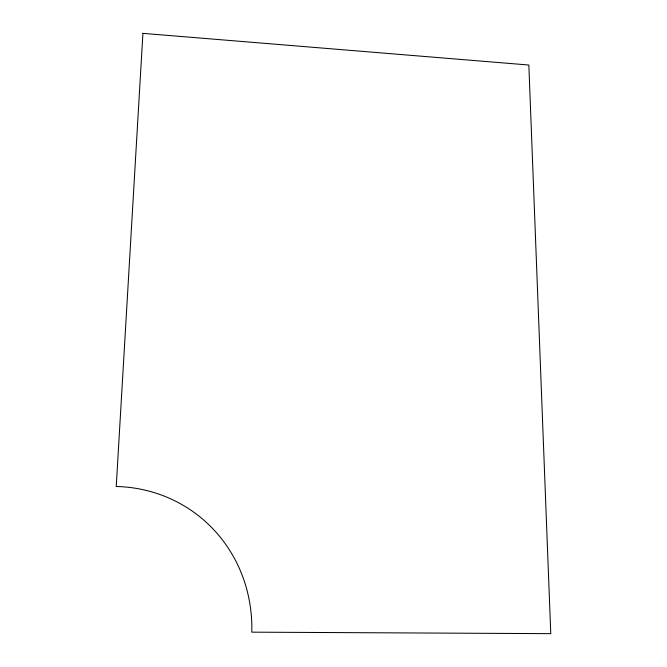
<?xml version="1.0" encoding="UTF-8"?>
<svg xmlns="http://www.w3.org/2000/svg" width="667" height="667" viewBox="0 0 667 667"><rect width="100%" height="100%" fill="white"/><g stroke="black" fill="none" stroke-linecap="round" stroke-linejoin="round"><path stroke-width="1" d="M142.921 33.35L116.233 486.493A152.86 144.147 -54.1 0 1 251.784 632.158L550.767 633.65L528.839 65.024L142.921 33.35"/></g></svg>
